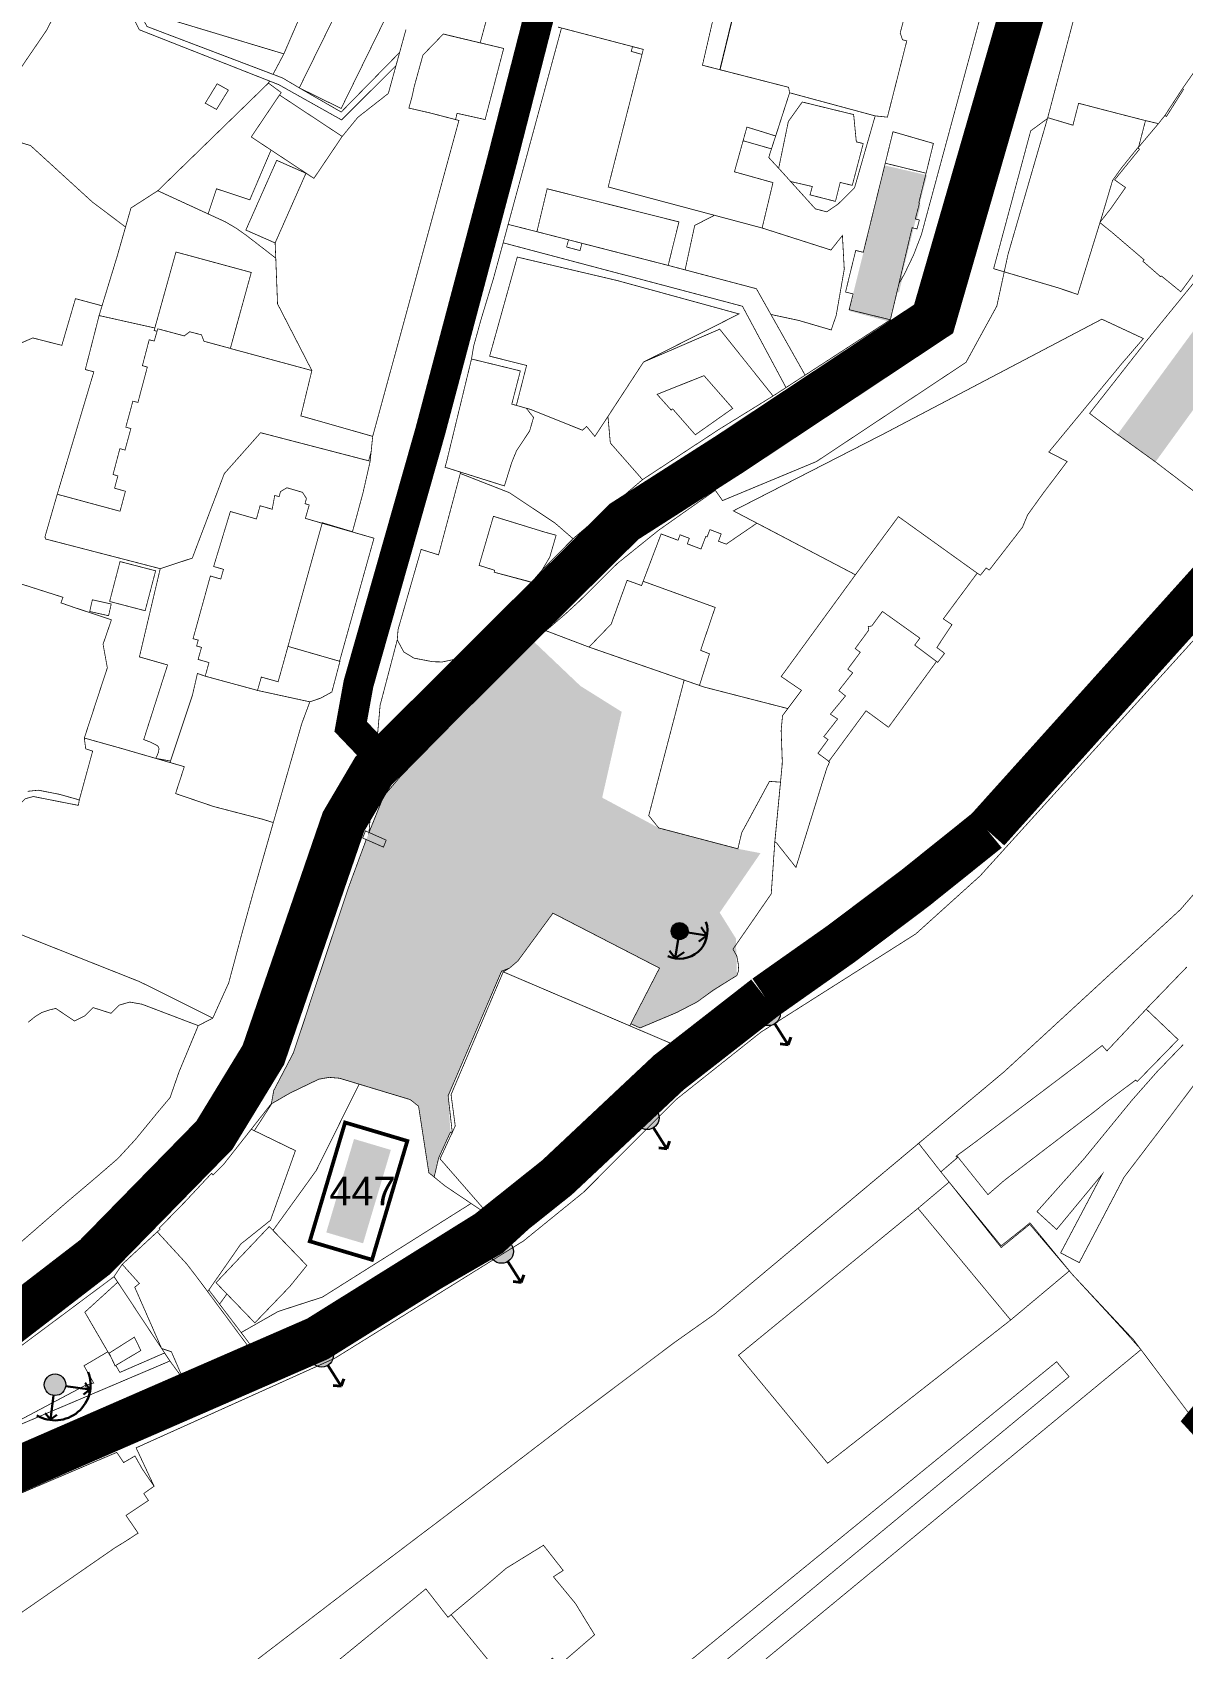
# Model space of a CAD drawing. Header units: millimetres. Extents: x 21689 to 31331, y 37531 to 43751.
# Drawn here: x 25485.7 to 25789.5, y 41206 to 41633 of the extents above; entities that cross this region are included whole.
import ezdxf

# ---------------------------------------------------------------- set-up
doc = ezdxf.new("R2010")
doc.units = ezdxf.units.MM
for name, pattern in [('DASHEDX2', [1.5, 1, -0.5]), ('g5_084', [0.4, 0.2, -0.2]), ('МЕЖА', [4, 1, -1, 1, -1])]:
    doc.linetypes.add(name, pattern=pattern)
for name, color, linetype, lineweight in [('0 . 11 - границы ДМ проект', 10, 'МЕЖА', 0), ('0.15 - Видовые раскрытия', 22, 'Continuous', 9), ('00 номер ОКН', 7, 'Continuous', 15), ('00 Разраб границы', 5, 'g5_084', 50), ('CONTUR', 150, 'Continuous', 9)]:
    doc.layers.add(name, color=color, linetype=linetype, lineweight=lineweight)
for name, color, linetype, lineweight, transparency in [('00 Дороги', 252, 'Continuous', 9, 0.2), ('00 ОКН', 1, 'Continuous', 9, 0.4), ('24. ценная дореволюц постройка', 192, 'Continuous', 13, 0.4)]:
    doc.layers.add(name, color=color, linetype=linetype, lineweight=lineweight, transparency=transparency)
doc.layers.add('00 Парки и скверы', color=114, linetype='Continuous', lineweight=9, true_color=0x00a945, transparency=0.5)
doc.layers.add('25. ценная историческая застройка сов пер', color=92, linetype='Continuous', lineweight=0, true_color=0x19df16)
doc.styles.get("Standard").update_dxf_attribs({"font": 'arial.ttf'})
doc.linetypes.add('474_2', pattern='A,1,-0.5,[222,geobl2.shx,S=0.1,R=0,X=0,Y=0],-0.5,3', length=5)

# ---------------------------------------------------------------- blocks, each defined once
blk = doc.blocks.new('участки все')
at = {"layer": 'CONTUR', "const_width": 0.2}
for points in [[(3059.67, 3950.91), (3051.05, 3936.2), (3047.07, 3929.97), (3037.13, 3915.24), (3025.2, 3900.74), (2902.15, 3758.94), (2855.61, 3716.1), (2779.1, 3652.05), (2768.58, 3644.61), (2742.17, 3624.77), (2717.66, 3606.01), (2689.61, 3584.77), (2639.5, 3546.39), (2599.61, 3519.29), (2552.91, 3487.62)], [(2506.1, 3354.67), (2616.82, 3445.72), (2631.89, 3458.28), (2642.1, 3465.99), (2650.05, 3471.24), (2673.38, 3481.1), (2689.99, 3488.29), (2716.26, 3506.04), (2758.61, 3549.06), (2869.44, 3639.48), (2872.74, 3635.54), (2766.18, 3547.44), (2745.22, 3523.98), (2730.64, 3510.08), (2702.12, 3486.9), (2698.76, 3485.26), (2656.39, 3467.75), (2636.49, 3454.67), (2631.23, 3450.29), (2634.54, 3446.17), (2629.3, 3441.83), (2515.25, 3347.29)], [(2592.61, 3570.84), (2613.26, 3585.14), (2620.68, 3590.28), (2623.9, 3592.27), (2626.88, 3594.22), (2626.73, 3594.42), (2623.68, 3598.89), (2629.6, 3602.82), (2628.37, 3604.68), (2631.1, 3606.6), (2626.35, 3616.74), (2678.9, 3640.44), (2728.66, 3671.39), (2744.61, 3684.34), (2768.9, 3708.69), (2791.35, 3726.54), (2832.25, 3752.49), (2849.26, 3767.84), (2954.15, 3883.64), (3012.15, 3948.49), (3014.76, 3950.74), (3024.25, 3974.5), (3028.05, 3980.34), (3048.25, 4078.64)], [(3025.2, 3900.74), (2902.15, 3758.94), (2855.61, 3716.1), (2853.26, 3714.12), (2833.01, 3697.17), (2838.88, 3689.64), (2843.2, 3693.37), (2842.89, 3693.75), (2848.2, 3697.67), (2863.26, 3709.06), (2875.53, 3718.32), (2881.47, 3723.01), (2882.73, 3721.58), (2893.06, 3732.57), (2893.09, 3732.63), (2903.82, 3743.74)], [(2738.69, 3991.78), (2720.77, 3925.79), (2717.46, 3914.84), (2715.49, 3907.76), (2714.92, 3904.35), (2708.42, 3877.52), (2707.94, 3875.76), (2712.06, 3874.45), (2711.96, 3874.11), (2706.22, 3852.61), (2701.62, 3854.05), (2695.52, 3832.86), (2695.32, 3830.16), (2690.79, 3812.9), (2687.84, 3779.28), (2686.9, 3779.7), (2686.19, 3777.82), (2687.12, 3777.41), (2682.33, 3764.44), (2672.34, 3734.51), (2670.81, 3729.81), (2667.88, 3721.05), (2662.7, 3711.14), (2662.08, 3707.68), (2649.33, 3691.45), (2646.66, 3688.83), (2646.27, 3689.23), (2639.42, 3681.89), (2632.43, 3674.74), (2632.7, 3674.49), (2631.93, 3673.79), (2622.68, 3665.21), (2620.52, 3661.96), (2585.13, 3635.57)], [(2595.16, 3670.41), (2607.98, 3681.57), (2615.98, 3688.35), (2621.55, 3693.17), (2626.19, 3698.21), (2632.21, 3705.56), (2635.32, 3709.26), (2637.67, 3716.02), (2642.76, 3728.26), (2646.59, 3730.24), (2650.8, 3739.55), (2654.35, 3752.8), (2657.05, 3762.57), (2662.58, 3781.9), (2670.12, 3808.12), (2672.23, 3813.79), (2675.08, 3814.76), (2678.05, 3816.39), (2680.18, 3824.48), (2680.08, 3824.51), (2689.17, 3857.01), (2683.47, 3858.66), (2683.48, 3858.71), (2686.23, 3868.83), (2688.16, 3877.35), (2688.83, 3883.91), (2711.6, 3967.36), (2710.72, 3967.59), (2710.72, 3967.59), (2711.1, 3969.24), (2718.51, 3967.59), (2723.42, 3986.38), (2717.22, 3987.86), (2718.9, 3994.08)], [(2886, 4039.78), (2867.09, 3968.08), (2856.61, 3931.99), (2853.65, 3918.32), (2845.51, 3903.46), (2806.01, 3877.26), (2781.22, 3866.95), (2779.3, 3869.67), (2764.32, 3859.1), (2753.43, 3850.33), (2743.3, 3840.28), (2739.75, 3837.02), (2731.28, 3829.78), (2696.22, 3794.14), (2691.73, 3788.88), (2687.84, 3779.28), (2690.79, 3812.9), (2695.32, 3830.16), (2697.02, 3826.99), (2699.7, 3825.34), (2704.69, 3824.38), (2707.22, 3824.33), (2710.72, 3825.07), (2730.76, 3845.36), (2733.55, 3848.59), (2741.74, 3856.87), (2760.09, 3872.48), (2780.21, 3885.71), (2794.56, 3894.58), (2825.54, 3914.71), (2827.81, 3924.31), (2829.13, 3926.55), (2831.65, 3931.78), (2833.73, 3937.19), (2842.62, 3970.03), (2862.74, 4044.36)], [(2602.75, 3991.25), (2594.79, 3979.59)], [(2737.74, 3992.03), (2746.44, 3989.75), (2756.4, 3987.15), (2760.29, 3986.13), (2751.02, 3949.79), (2791.67, 3938.95), (2794.54, 3950.94), (2784.36, 3953.79), (2787.65, 3965.6), (2789.09, 3965.17), (2793.42, 3963.83), (2795.25, 3963.24), (2798.93, 3974.67), (2798.67, 3976.11), (2775.91, 3981.94), (2782.27, 4009.52)], [(2909.12, 3717.13), (2899.77, 3704.68), (2887.26, 3688.24), (2875.42, 3665.66), (2873.66, 3666.58), (2872.29, 3667.3), (2870.51, 3668.24), (2881.48, 3689), (2869.44, 3674.43), (2864.26, 3679.14), (2876.6, 3692.99), (2889.35, 3708.57), (2895.99, 3716.1), (2902.88, 3723.26)], [(2903.82, 3743.74), (2893.09, 3732.63), (2901.53, 3724.59), (2890.71, 3713.48), (2890.31, 3713.87), (2882.58, 3708.09), (2879.85, 3705.88), (2855.61, 3687.37), (2851.31, 3683.63), (2843.4, 3693.52), (2838.88, 3689.64), (2839.37, 3689.02), (2854.79, 3670.09), (2860.51, 3674.62), (2862.4, 3676.17), (2873.53, 3662.61), (2889.68, 3645.38), (2903.92, 3626.46)], [(2718.9, 3994.08), (2717.22, 3987.86), (2707.48, 3990.19), (2702.09, 3984.62), (2699.82, 3976.41), (2699.19, 3973.52), (2698.38, 3970.63), (2703.86, 3969.37), (2710.72, 3967.59), (2711.6, 3967.36), (2688.83, 3883.91), (2669.86, 3889.32), (2672.76, 3901.3), (2663.7, 3918.91), (2663.23, 3930.99), (2663.06, 3935), (2663.06, 3935), (2671.2, 3953.41), (2673.3, 3952.06), (2680.77, 3963.13), (2684.9, 3968.18), (2692.96, 3974.49), (2697.61, 3991.37)], [(2903.03, 3975.67), (2898.45, 3968.4), (2898.06, 3968.68), (2896.33, 3966.52), (2890.93, 3960.1), (2891.33, 3959.76), (2884.77, 3951.67), (2887.64, 3949.64), (2883.76, 3944.09), (2880.85, 3940.39), (2883.97, 3937.88), (2892.56, 3930.53), (2892.22, 3930.17), (2896.92, 3926.08), (2897.1, 3926.29), (2902.24, 3922.1), (2905.86, 3927.05)], [(2909.12, 3717.13), (2899.77, 3704.68), (2887.26, 3688.24), (2875.42, 3665.66), (2873.66, 3666.58), (2872.29, 3667.3), (2870.51, 3668.24), (2881.48, 3689), (2869.44, 3674.43), (2864.26, 3679.14), (2876.6, 3692.99), (2889.35, 3708.57), (2895.99, 3716.1), (2902.88, 3723.26)], [(2597.7, 3790.15), (2600.54, 3790.45), (2606.09, 3789.36), (2611.35, 3787.88), (2611.35, 3787.88), (2614.87, 3800.78), (2613.04, 3801.38), (2612.67, 3804.23), (2618.75, 3822.78), (2617.62, 3829.01), (2619.83, 3835.46), (2609.77, 3838.79), (2606.49, 3839.94), (2607.03, 3841.4), (2586.36, 3848)], [(2597.84, 3729.15), (2599.73, 3730.68), (2601.41, 3731.71), (2603.52, 3732.43), (2605.14, 3732.8), (2610.09, 3729.47), (2612.85, 3730.87), (2614.98, 3733.03), (2619.69, 3731.52), (2621.9, 3733.68), (2624.68, 3734.49), (2627.89, 3733.92), (2642.76, 3728.26), (2637.67, 3716.02), (2635.32, 3709.26), (2632.21, 3705.56), (2626.19, 3698.21), (2621.55, 3693.17), (2615.98, 3688.35), (2607.98, 3681.57), (2595.16, 3670.41)], [(2639.5, 3546.39), (2689.61, 3584.77), (2717.66, 3606.01), (2742.17, 3624.77), (2768.58, 3644.61), (2779.1, 3652.05), (2833.01, 3697.16), (2838.88, 3689.64), (2839.37, 3689.02), (2841.05, 3686.93), (2832.83, 3680), (2785.43, 3641.19), (2808.98, 3612.66), (2822.92, 3623.57), (2857.31, 3650.5), (2872.8, 3663.47), (2873.53, 3662.61), (2887.66, 3647.26), (2891.72, 3642.67), (2772.41, 3544.25)], [(2766.18, 3547.44), (2872.74, 3635.54), (2869.44, 3639.48), (2758.61, 3549.06)], [(2592.61, 3570.84), (2613.26, 3585.14), (2620.68, 3590.28), (2623.9, 3592.27), (2626.88, 3594.22), (2626.73, 3594.42), (2623.68, 3598.89), (2629.6, 3602.82), (2628.37, 3604.68), (2630.9, 3606.46), (2631.1, 3606.6), (2628.05, 3611.03), (2626.04, 3614.59), (2623.06, 3612.85), (2621.51, 3615.14), (2621.23, 3615.53), (2587.69, 3601.23)]]:
    blk.add_lwpolyline(points, dxfattribs=at)
for points in [[(2651.77, 4089.62), (2652.77, 4089.33), (2665.09, 4086.11), (2684.67, 4074.36), (2694.08, 4072.27), (2684.95, 4037.81), (2688.82, 4036.62), (2683.76, 4024.66), (2677.43, 4011.66), (2673.38, 4003.51), (2665.37, 3984.94), (2628.52, 3996.04), (2607.89, 4009.07), (2651.77, 4089.62)], [(2886, 4039.78), (2910.31, 4032.83), (2912.52, 4032.21), (2914.87, 4016.84), (2913.17, 4011.42), (2911.53, 4005.87), (2906.71, 3989.72), (2905.91, 3980.39), (2902.76, 3975.89), (2898.03, 3968.65), (2896.33, 3966.52), (2892.91, 3967.32), (2886.8, 3968.89), (2880.38, 3970.55), (2877.92, 3971.2), (2875.25, 3971.89), (2873.75, 3966.1), (2867.27, 3968.04), (2867.09, 3968.08), (2886, 4039.78)], [(2602.75, 3991.25), (2604.17, 3994.02), (2608.52, 4002.56), (2608.88, 4003.26), (2610.88, 4007.17), (2623.18, 3999.41), (2627.2, 3991.31), (2661.58, 3977.77), (2661.29, 3977.22), (2632.07, 3948.79), (2624.99, 3944.23), (2623.55, 3939.21), (2614.83, 3945.78), (2598.48, 3960.71), (2584.8, 3964.95), (2594.79, 3979.59), (2602.75, 3991.25)], [(2787.13, 4007.65), (2799.47, 4004.62), (2801.29, 4005.52), (2802.65, 4006.81), (2803.48, 4008.72), (2824.92, 4003.94), (2830.86, 4000.76), (2828.13, 3990.45), (2828.73, 3988.68), (2829.87, 3988.36), (2824.76, 3968.23), (2821.53, 3968.56), (2805.39, 3972.92), (2798.93, 3974.67), (2798.67, 3976.11), (2780.58, 3980.75), (2785.94, 4002.81), (2787.13, 4007.65)], [(2781.01, 4004.05), (2785.82, 4002.75), (2780.49, 3980.77), (2775.91, 3981.94), (2779.89, 3999.18), (2781.01, 4004.05)], [(2623.18, 3999.42), (2626.44, 3997.37), (2629.23, 3992.17), (2665.01, 3978.59), (2669.44, 3975.96), (2680.51, 3969.58), (2695.94, 3985.33), (2694.97, 3981.84), (2680.61, 3967.5), (2664.02, 3976.81), (2627.2, 3991.31), (2623.18, 3999.42)], [(2626.46, 3997.34), (2628.52, 3996.04), (2665.37, 3984.94), (2662.51, 3979.53), (2629.23, 3992.17), (2626.46, 3997.34)], [(2681.18, 3999.8), (2681.59, 3999.53), (2687.09, 3996.68), (2686.97, 3996.46), (2691.94, 3993.84), (2680.5, 3970.52), (2669.44, 3975.96), (2681.18, 3999.8)], [(2718.51, 3967.59), (2711.1, 3969.24), (2710.72, 3967.59), (2703.86, 3969.37), (2698.38, 3970.63), (2699.19, 3973.52), (2699.82, 3976.41), (2702.09, 3984.62), (2707.48, 3990.19), (2708.96, 3989.81), (2723.42, 3986.38), (2718.51, 3967.59)], [(2757.45, 3986.86), (2760.29, 3986.13), (2759.95, 3984.8), (2757.1, 3985.6), (2757.45, 3986.86)], [(2656.75, 3963), (2664.22, 3974.08), (2664.67, 3974.73), (2661.29, 3977.22), (2632.07, 3948.79), (2645.38, 3942.67), (2646.47, 3945.96), (2647.58, 3949.31), (2653, 3947.51), (2656.38, 3946.4), (2661.98, 3959.54), (2656.75, 3963)], [(2647.75, 3977.04), (2650.72, 3975.38), (2647.58, 3970.27), (2644.61, 3971.92), (2647.75, 3977.04)], [(2673.3, 3952.06), (2656.75, 3963), (2664.22, 3974.08), (2680.77, 3963.13), (2673.3, 3952.06)], [(2799.21, 3951.22), (2804.92, 3949.91), (2804.32, 3947.7), (2811.03, 3945.98), (2812.29, 3950.98), (2815.48, 3950.21), (2818.37, 3961.25), (2816.55, 3961.71), (2815.84, 3968.91), (2802.27, 3972.23), (2798.6, 3967.09), (2796.04, 3954.72), (2793.41, 3957.58), (2798.93, 3974.67), (2805.39, 3972.92), (2821.53, 3968.56), (2816.08, 3949.58), (2811.75, 3945.28), (2808.75, 3943.22), (2805.73, 3944), (2799.21, 3951.22)], [(2802.27, 3972.23), (2815.84, 3968.91), (2816.55, 3961.71), (2818.37, 3961.25), (2815.48, 3950.21), (2812.29, 3950.98), (2811.03, 3945.98), (2804.32, 3947.7), (2804.92, 3949.91), (2799.21, 3951.22), (2797.85, 3952.74), (2796.04, 3954.72), (2798.6, 3967.09), (2802.27, 3972.23)], [(2875.02, 3921.4), (2869.78, 3923.16), (2852.81, 3928.2), (2862.6, 3964.62), (2867.27, 3968.04), (2873.75, 3966.1), (2875.25, 3971.89), (2877.92, 3971.2), (2880.38, 3970.55), (2886.8, 3968.89), (2892.91, 3967.32), (2891.13, 3960.45), (2888.68, 3957.44), (2886.49, 3954.7), (2884.23, 3951.54), (2881.26, 3941.56), (2875.02, 3921.4)], [(2570.43, 3933.17), (2581.43, 3959.03), (2582.26, 3961.97), (2582.71, 3961.89), (2584.8, 3964.95), (2598.48, 3960.71), (2614.83, 3945.78), (2623.55, 3939.21), (2621.37, 3931.55), (2617.35, 3918.4), (2610.33, 3920.29), (2606.73, 3907.95), (2599.07, 3909.91), (2596.03, 3908.6), (2594.25, 3906.93), (2582.99, 3869.02), (2579.04, 3862.33), (2564.8, 3862.02), (2542.82, 3875.84), (2542.46, 3878.97), (2551.19, 3891.01), (2559.97, 3914.15), (2570.43, 3933.17)], [(2787.65, 3965.6), (2789.09, 3965.17), (2793.42, 3963.83), (2795.24, 3963.25), (2794.14, 3959.85), (2786.65, 3962), (2787.65, 3965.6)], [(2824.19, 3956.07), (2834.97, 3953.42), (2836.9, 3961.29), (2826.23, 3964.38), (2824.19, 3956.07)], [(2663.48, 3956.82), (2671.2, 3953.41), (2663.06, 3935), (2655.33, 3938.41), (2663.48, 3956.82)], [(2814.66, 3917.37), (2815.69, 3921.55), (2813.7, 3922.04), (2816.39, 3933.02), (2818.39, 3932.53), (2824.19, 3956.07), (2834.97, 3953.42), (2833.04, 3945.55), (2833.22, 3945.5), (2832.13, 3941.35), (2833.2, 3941.06), (2832.56, 3938.69), (2831.28, 3939.03), (2825.54, 3914.71), (2814.66, 3917.37)], [(2769.7, 3940.56), (2766.86, 3929.07), (2732.2, 3937.97), (2734.9, 3949.31), (2769.7, 3940.56)], [(2672.76, 3901.3), (2663.7, 3918.91), (2663.23, 3930.99), (2655.49, 3936.98), (2652.84, 3938.85), (2649.93, 3940.57), (2632.07, 3948.79), (2624.99, 3944.23), (2621.37, 3931.55), (2616.63, 3916.03), (2616.58, 3915.83), (2616.84, 3915.76), (2631.29, 3912.54), (2636.87, 3932.61), (2650.02, 3929.04), (2656.76, 3927.21), (2654.69, 3919.69), (2653.1, 3913.96), (2651.24, 3907.15), (2651.62, 3907.02), (2672.76, 3901.3)], [(2779.07, 3942.31), (2791.67, 3938.95), (2809.85, 3933.13), (2812.88, 3936.98), (2813.36, 3928.06), (2811.24, 3915.88), (2809.91, 3912.02), (2801.4, 3914.52), (2793.99, 3916.11), (2790.16, 3922.91), (2771.33, 3927.89), (2773.87, 3939.63), (2779.07, 3942.31)], [(2724.61, 3939.9), (2732.2, 3937.97), (2740.54, 3935.83), (2740.04, 3933.92), (2743.58, 3932.99), (2744.08, 3934.91), (2766.86, 3929.07), (2790.16, 3922.91), (2803.03, 3900.08), (2797.98, 3896.8), (2786.48, 3918.28), (2723.28, 3935.04), (2724.61, 3939.9)], [(2656.76, 3927.21), (2651.24, 3907.15), (2644.27, 3909.03), (2643.61, 3910.73), (2640.51, 3911.54), (2639.06, 3910.45), (2632.09, 3912.32), (2631.88, 3911.68), (2631.11, 3911.86), (2636.87, 3932.61), (2648.28, 3929.51), (2656.76, 3927.21)], [(2729.47, 3902.64), (2719.71, 3905.1), (2727.01, 3931.27), (2753.41, 3925.07), (2785.57, 3916.25), (2760.34, 3903.54), (2747.5, 3883.89), (2745.32, 3886.53), (2744.23, 3885.53), (2730.58, 3891.01), (2726.77, 3892.09), (2729.47, 3902.64)], [(2934.07, 3895.61), (2914.18, 3873.64), (2907.23, 3868.25), (2895.6, 3877.13), (2885.48, 3884.44), (2878.15, 3889.99), (2892.75, 3908.6), (2906.19, 3925.1), (2907.11, 3926.18), (2911.12, 3925.29), (2913.6, 3924.23), (2916.77, 3922.64), (2919.74, 3926.41), (2924.73, 3922.74), (2923.85, 3915.23), (2932.74, 3901.6), (2933.28, 3900.75), (2934.03, 3898.66), (2934.27, 3896.42), (2934.07, 3895.61)], [(2631.88, 3911.68), (2631.11, 3911.86), (2631.29, 3912.54), (2616.84, 3915.76), (2616.58, 3915.83), (2612.93, 3901.56), (2615.19, 3900.96), (2605.52, 3868.62), (2622.11, 3864.13), (2623.53, 3869.41), (2620.66, 3870.22), (2621.53, 3873.45), (2620.26, 3873.85), (2622.06, 3880.67), (2623.41, 3880.29), (2624.96, 3885.97), (2623.63, 3886.35), (2625.49, 3893.21), (2626.83, 3892.87), (2629.31, 3902.21), (2628.01, 3902.59), (2629.8, 3909.42), (2631.14, 3909.09), (2631.88, 3911.68)], [(2628.01, 3902.59), (2629.8, 3909.42), (2631.14, 3909.09), (2631.88, 3911.68), (2632.09, 3912.32), (2639.06, 3910.45), (2640.51, 3911.54), (2643.61, 3910.73), (2644.27, 3909.03), (2651.24, 3907.15), (2651.62, 3907.02), (2672.76, 3901.3), (2669.86, 3889.32), (2688.83, 3883.91), (2688.41, 3879.81), (2687.77, 3877.46), (2659.22, 3884.88), (2649.64, 3874.07), (2641.19, 3851.76), (2632.72, 3848.96), (2602.38, 3856.82), (2602.3, 3857.45), (2605.52, 3868.62), (2622.11, 3864.13), (2623.53, 3869.41), (2620.66, 3870.22), (2621.53, 3873.45), (2620.26, 3873.85), (2622.06, 3880.67), (2623.41, 3880.29), (2624.96, 3885.97), (2623.63, 3886.35), (2625.49, 3893.21), (2626.83, 3892.87), (2629.31, 3902.21), (2628.01, 3902.59)], [(2760.34, 3903.54), (2780.47, 3912.23), (2794.56, 3894.58), (2780.21, 3885.71), (2760.09, 3872.48), (2751.58, 3882.17), (2750.96, 3889.17), (2760.34, 3903.54)], [(2881.39, 3914.87), (2892.35, 3909.75), (2886.52, 3902.97), (2867.38, 3879.77), (2872.23, 3877.26), (2866.04, 3869.09), (2861.79, 3863.18), (2860.42, 3859.89), (2851.66, 3848.59), (2850.84, 3849.15), (2849.34, 3847.26), (2848.66, 3847.64), (2848.47, 3847.78), (2827.66, 3862.72), (2816.31, 3847.35), (2784.08, 3864.24), (2823.86, 3884.62), (2881.39, 3914.87)], [(2707.94, 3875.76), (2708.42, 3877.52), (2714.92, 3904.35), (2727.82, 3901.2), (2725.56, 3892.43), (2726.77, 3892.09), (2729.38, 3891.35), (2731.31, 3888.9), (2730.26, 3885.32), (2726.82, 3880.14), (2725.53, 3876.98), (2723.61, 3870.82), (2707.94, 3875.76)], [(2783.9, 3891.3), (2774.03, 3884.33), (2768.04, 3891.17), (2767.65, 3890.86), (2763.94, 3895.01), (2776.33, 3899.95), (2783.9, 3891.3)], [(2783.9, 3891.3), (2774.03, 3884.33), (2768.04, 3891.17), (2767.65, 3890.86), (2763.94, 3895.01), (2776.33, 3899.95), (2783.9, 3891.3)], [(2659.22, 3884.88), (2688.16, 3877.35), (2686.23, 3868.83), (2683.48, 3858.71), (2675.43, 3861.13), (2675.34, 3861.01), (2671.05, 3862.25), (2672.07, 3865.8), (2670.95, 3866.13), (2671.33, 3867.52), (2670.26, 3869.14), (2666.16, 3870.34), (2664.5, 3869.34), (2664.11, 3868.02), (2662.95, 3868.29), (2662.29, 3864.66), (2659.09, 3865.59), (2658.78, 3864.47), (2658.13, 3862.09), (2653.51, 3863.41), (2653.25, 3863.48), (2651.24, 3864.07), (2646.82, 3849.54), (2648.14, 3849.16), (2649.43, 3848.79), (2648.7, 3846.23), (2647.95, 3846.45), (2645.96, 3847.03), (2641.39, 3830.47), (2642.76, 3830.09), (2642.32, 3828.55), (2643.62, 3828.18), (2642.72, 3824.99), (2645.59, 3824.16), (2644.6, 3820.57), (2642.54, 3821.28), (2641.24, 3815.6), (2641.12, 3815.23), (2640.73, 3814.06), (2639.68, 3810.91), (2635.43, 3798.16), (2631.53, 3798.86), (2631.98, 3799.79), (2632.26, 3800.52), (2632.39, 3801.42), (2632.12, 3802.08), (2631.64, 3802.41), (2630.11, 3803.16), (2628.36, 3803.82), (2634.66, 3823.53), (2627.22, 3825.66), (2632.72, 3848.96), (2641.19, 3851.76), (2649.64, 3874.07), (2659.22, 3884.88)], [(2733.55, 3848.59), (2735.59, 3852.02), (2737.27, 3857.8), (2734.38, 3858.58), (2720.71, 3862.79), (2716.92, 3849.81), (2717.77, 3849.58), (2721.05, 3848.52), (2720.92, 3848.02), (2730.76, 3845.36), (2710.72, 3825.07), (2707.22, 3824.33), (2704.69, 3824.38), (2699.7, 3825.34), (2697.02, 3826.99), (2695.32, 3830.16), (2695.52, 3832.86), (2701.62, 3854.05), (2706.22, 3852.61), (2711.96, 3874.11), (2724.92, 3869.04), (2736.98, 3861.01), (2741.74, 3856.87), (2733.55, 3848.59)], [(2675.48, 3860.96), (2668.32, 3835.19), (2667.5, 3832.25), (2666.53, 3828.7), (2664.76, 3822.32), (2663.85, 3819.09), (2659.42, 3820.33), (2658.4, 3816.8), (2657.71, 3817), (2644.6, 3820.57), (2645.59, 3824.16), (2642.72, 3824.99), (2643.62, 3828.18), (2642.32, 3828.55), (2642.76, 3830.09), (2641.39, 3830.47), (2645.96, 3847.03), (2647.95, 3846.45), (2648.7, 3846.23), (2649.43, 3848.79), (2648.14, 3849.16), (2646.82, 3849.54), (2651.24, 3864.07), (2653.25, 3863.48), (2653.51, 3863.41), (2658.13, 3862.09), (2658.78, 3864.47), (2659.09, 3865.59), (2662.29, 3864.66), (2662.95, 3868.29), (2664.11, 3868.02), (2664.5, 3869.34), (2666.16, 3870.34), (2670.26, 3869.14), (2671.33, 3867.52), (2670.95, 3866.13), (2672.07, 3865.8), (2671.05, 3862.25), (2675.48, 3860.96)], [(2675.48, 3860.96), (2689.17, 3857.01), (2680.08, 3824.51), (2666.45, 3828.44), (2666.53, 3828.7), (2667.5, 3832.25), (2675.48, 3860.96)], [(2733.55, 3848.59), (2735.59, 3852.02), (2737.27, 3857.8), (2734.38, 3858.58), (2720.71, 3862.79), (2716.92, 3849.81), (2717.77, 3849.58), (2721.05, 3848.52), (2720.92, 3848.02), (2730.12, 3845.59), (2730.76, 3845.36), (2733.55, 3848.59)], [(2765, 3858.14), (2760.26, 3845.63), (2779.27, 3838.73), (2775.43, 3827.39), (2777.76, 3826.46), (2775.13, 3818.12), (2776.47, 3817.66), (2798.46, 3812.01), (2802.06, 3816.82), (2796.71, 3820.47), (2816.31, 3847.35), (2790.3, 3860.99), (2782.19, 3855.44), (2780.14, 3856.21), (2780.87, 3858.14), (2777.87, 3859.28), (2777.14, 3857.34), (2776.79, 3857.48), (2775.54, 3854.16), (2771.91, 3855.53), (2772.45, 3856.98), (2770.01, 3857.91), (2769.46, 3856.47), (2765, 3858.14)], [(2848.47, 3847.78), (2827.66, 3862.72), (2816.31, 3847.35), (2796.71, 3820.47), (2802.06, 3816.82), (2797.06, 3810.14), (2796.7, 3806.18), (2796.99, 3798.19), (2796.96, 3797.13), (2795, 3776.62), (2795.43, 3776.59), (2800.6, 3770.06), (2807.07, 3790.9), (2807.23, 3791.43), (2808.77, 3796.32), (2809.48, 3797.91), (2809.24, 3798.02), (2809.3, 3798.08), (2806.41, 3800.19), (2806.76, 3800.65), (2809.08, 3803.81), (2807.97, 3804.6), (2811.61, 3809.25), (2809.7, 3810.53), (2813.69, 3815.35), (2811.91, 3816.77), (2815.59, 3821.46), (2814.28, 3822.42), (2817.6, 3826.87), (2816.26, 3827.86), (2819.83, 3832.74), (2819.69, 3833.67), (2820.62, 3833.83), (2823.32, 3837.51), (2823.45, 3837.66), (2833.33, 3830.61), (2831.97, 3828.77), (2837.73, 3824.45), (2838.06, 3824.22), (2839.83, 3826.56), (2839.52, 3826.8), (2839.55, 3826.85), (2837.81, 3828.13), (2840.72, 3832.54), (2841.8, 3834.17), (2839.52, 3835.7), (2848.47, 3847.78)], [(2622.1, 3850.84), (2631.5, 3848.4), (2628.74, 3837.85), (2619.35, 3840.3), (2622.1, 3850.84)], [(2756.02, 3845.89), (2751.81, 3834.32), (2745.95, 3828.26), (2775.13, 3818.12), (2777.76, 3826.46), (2775.43, 3827.39), (2779.27, 3838.73), (2760.26, 3845.63), (2759.84, 3844.51), (2756.02, 3845.89)], [(2614.1, 3837.65), (2614.79, 3840.74), (2619.77, 3839.63), (2619.08, 3836.54), (2614.1, 3837.65)], [(2837.73, 3824.45), (2831.97, 3828.77), (2833.33, 3830.61), (2823.45, 3837.66), (2820.62, 3833.83), (2819.69, 3833.67), (2819.83, 3832.74), (2816.26, 3827.86), (2817.6, 3826.87), (2814.28, 3822.42), (2815.59, 3821.46), (2811.91, 3816.77), (2813.69, 3815.35), (2809.7, 3810.53), (2811.61, 3809.25), (2807.97, 3804.6), (2809.08, 3803.81), (2806.41, 3800.19), (2809.3, 3798.08), (2819.12, 3811.43), (2825.05, 3807.07), (2837.73, 3824.45)], [(2662.08, 3707.68), (2662.7, 3711.14), (2667.88, 3721.05), (2670.81, 3729.81), (2672.34, 3734.51), (2682.33, 3764.44), (2687.12, 3777.41), (2691.67, 3775.41), (2692.4, 3777.26), (2687.85, 3779.28), (2691.73, 3788.88), (2696.22, 3794.14), (2731.28, 3829.78), (2734.56, 3832.58), (2745.96, 3828.25), (2771.04, 3819.54), (2770.99, 3819.18), (2761.73, 3783.74), (2764.36, 3780.48), (2785.27, 3774.97), (2786.28, 3779.23), (2793.61, 3792.78), (2796.53, 3792.57), (2795.01, 3776.62), (2794.08, 3763.07), (2783.97, 3748.45), (2784.96, 3746.73), (2785.35, 3744.68), (2785.48, 3742.89), (2785.02, 3741.51), (2778.8, 3737.66), (2774.57, 3734.56), (2769.08, 3731.71), (2759.43, 3727.65), (2757, 3728.77), (2764.57, 3743.46), (2736.43, 3757.97), (2727.19, 3745.37), (2724.95, 3743.45), (2722.86, 3742.64), (2708.75, 3709.74), (2709.85, 3699.95), (2709.36, 3700.14), (2706.25, 3693.34), (2705.06, 3688.26), (2703.65, 3689.41), (2700.94, 3706.97), (2698.75, 3708.72), (2685.24, 3712.8), (2680.07, 3714.36), (2677.37, 3714.59), (2674.59, 3714.11), (2667.02, 3710.46), (2662.19, 3707.67), (2662.08, 3707.68)], [(2664.76, 3822.32), (2663.85, 3819.09), (2659.42, 3820.33), (2658.4, 3816.8), (2672.23, 3813.79), (2675.08, 3814.76), (2678.05, 3816.39), (2680.18, 3824.48), (2666.45, 3828.44), (2664.76, 3822.32)], [(2641.24, 3815.6), (2642.54, 3821.28), (2644.6, 3820.57), (2657.71, 3817), (2658.4, 3816.8), (2672.23, 3813.79), (2670.12, 3808.12), (2662.58, 3781.9), (2659.85, 3782.75), (2646.84, 3786.13), (2636.77, 3789.56), (2639.08, 3796.66), (2635.3, 3797.76), (2635.43, 3798.16), (2639.68, 3810.91), (2640.73, 3814.06), (2641.12, 3815.23), (2641.24, 3815.6)], [(2662.58, 3781.9), (2657.05, 3762.57), (2654.35, 3752.8), (2650.8, 3739.55), (2646.59, 3730.24), (2630.3, 3738.39), (2627.14, 3739.93), (2595.07, 3752.65), (2587.78, 3763.41), (2593.8, 3782.98), (2595.31, 3786.47), (2597.1, 3788.2), (2599.22, 3788.78), (2611.1, 3786.44), (2611.35, 3787.88), (2614.87, 3800.78), (2613.04, 3801.38), (2612.67, 3804.23), (2622.44, 3801.49), (2639.08, 3796.66), (2636.77, 3789.56), (2646.84, 3786.13), (2659.85, 3782.75), (2662.58, 3781.9)], [(2686.9, 3779.7), (2692.39, 3777.26), (2691.67, 3775.41), (2686.19, 3777.82), (2686.9, 3779.7)], [(2723.3, 3742.47), (2756.72, 3728.22), (2757, 3728.77), (2764.57, 3743.46), (2736.43, 3757.97), (2727.19, 3745.37), (2724.95, 3743.45), (2723.3, 3742.47)], [(2723.3, 3742.47), (2768.94, 3723), (2719.53, 3678.26), (2706.61, 3693.09), (2710.63, 3701.76), (2709.52, 3710.03), (2723.3, 3742.47)], [(2843.4, 3693.52), (2851.31, 3683.63), (2855.61, 3687.37), (2879.85, 3705.88), (2882.58, 3708.09), (2890.31, 3713.87), (2890.71, 3713.48), (2901.53, 3724.59), (2893.09, 3732.63), (2893.06, 3732.57), (2882.73, 3721.58), (2881.47, 3723.01), (2875.53, 3718.32), (2863.26, 3709.06), (2848.2, 3697.67), (2843.1, 3693.92), (2843.4, 3693.52)], [(2661.52, 3675.2), (2647.45, 3660.36), (2650.33, 3657.38), (2648.39, 3654.7), (2645.55, 3658.44), (2648.16, 3662.18), (2651.87, 3667.51), (2653.97, 3670.55), (2661.84, 3676.84), (2666.54, 3689.97), (2668.42, 3695.24), (2657.56, 3700.51), (2659.43, 3703.38), (2662.19, 3707.67), (2667.02, 3710.46), (2674.59, 3714.11), (2677.36, 3714.59), (2680.07, 3714.36), (2685.24, 3712.8), (2673.95, 3690.05), (2671.03, 3685.98), (2665.76, 3678.68), (2662.49, 3674.17), (2661.52, 3675.2)], [(2714.8, 3681.29), (2712.45, 3682.88), (2707.89, 3685.95), (2703.65, 3689.41), (2700.94, 3706.97), (2698.74, 3708.72), (2685.24, 3712.8), (2673.95, 3690.05), (2671.03, 3685.98), (2665.76, 3678.68), (2662.49, 3674.17), (2671.43, 3664.9), (2666.96, 3659.38), (2657.7, 3649.75), (2650.33, 3657.38), (2648.39, 3654.7), (2654.09, 3647.19), (2663.88, 3652.77), (2675.52, 3656.54), (2714.8, 3681.29)], [(2646.27, 3689.23), (2646.66, 3688.83), (2649.33, 3691.45), (2656.76, 3700.89), (2657.56, 3700.51), (2668.42, 3695.24), (2666.54, 3689.97), (2661.84, 3676.84), (2653.97, 3670.55), (2651.87, 3667.51), (2648.16, 3662.18), (2645.55, 3658.44), (2645.23, 3658.03), (2643.19, 3660.77), (2639.77, 3665.25), (2631.93, 3673.79), (2632.7, 3674.49), (2632.43, 3674.74), (2639.42, 3681.89), (2646.27, 3689.23)], [(2841.05, 3686.93), (2854.81, 3669.65), (2862.35, 3675.77), (2872.8, 3663.47), (2857.31, 3650.5), (2832.83, 3680), (2841.05, 3686.93)], [(2714.8, 3681.29), (2675.52, 3656.54), (2663.88, 3652.77), (2654.09, 3647.19), (2657.05, 3643.28), (2666.2, 3647.13), (2678.46, 3652.17), (2700.39, 3665.26), (2712.4, 3673.54), (2718.82, 3678.6), (2714.8, 3681.29)], [(2785.43, 3641.19), (2832.83, 3680), (2857.31, 3650.5), (2822.92, 3623.57), (2808.98, 3612.66), (2785.43, 3641.19)], [(2631.93, 3673.79), (2639.77, 3665.25), (2643.19, 3660.77), (2656.39, 3642.95), (2638.18, 3636.31), (2635.67, 3642.12), (2633.09, 3642.98), (2625.99, 3659.16), (2627.21, 3660.15), (2622.68, 3665.21), (2631.93, 3673.79)], [(2661.52, 3675.2), (2671.43, 3664.9), (2666.96, 3659.38), (2657.7, 3649.75), (2647.45, 3660.36), (2661.52, 3675.2)], [(2618.88, 3642.12), (2612.59, 3638.42), (2615.13, 3633.87), (2612.9, 3633.22), (2594.85, 3623.64), (2590.84, 3629.88), (2589.15, 3628.8), (2588.55, 3629.78), (2585.67, 3628), (2586.2, 3627.17), (2580.74, 3623.83), (2577.02, 3630.79), (2585.13, 3635.57), (2620.52, 3661.96), (2621.5, 3660.49), (2612.81, 3652.57), (2618.88, 3642.12)], [(2620.98, 3638.51), (2627.6, 3642.45), (2625.89, 3645.98), (2619.23, 3641.75), (2619.78, 3640.59), (2612.81, 3652.57), (2621.5, 3660.49), (2633.09, 3642.98), (2633.87, 3641.8), (2622.05, 3636.66), (2620.98, 3638.51)], [(2619.23, 3641.75), (2625.89, 3645.98), (2627.6, 3642.45), (2620.79, 3638.39), (2619.23, 3641.75)], [(2612.9, 3633.22), (2614.08, 3630.67), (2635.28, 3639.68), (2633.87, 3641.8), (2622.05, 3636.66), (2620.98, 3638.51), (2620.79, 3638.39), (2619.78, 3640.58), (2618.88, 3642.12), (2612.59, 3638.42), (2615.13, 3633.87), (2612.9, 3633.22)], [(2835.99, 3467.17), (2772.41, 3544.25), (2891.72, 3642.67), (2903.92, 3626.46), (2930.56, 3595.88), (2950.73, 3572.42), (2951.87, 3570.58), (2952.47, 3568.69), (2952.52, 3566.62), (2952.08, 3564.59), (2951.23, 3562.74), (2949.95, 3561.1), (2835.99, 3467.17)], [(2576.82, 3628.98), (2582.94, 3617.44), (2635.28, 3639.68), (2639.05, 3634.54), (2613.25, 3622.54), (2572.96, 3603.79), (2552.26, 3595.69), (2531.39, 3594.22), (2527.5, 3602.34), (2576.82, 3628.98)], [(2577.02, 3630.79), (2576.14, 3630.27), (2576.82, 3628.98), (2582.94, 3617.44), (2614.08, 3630.67), (2612.9, 3633.22), (2594.85, 3623.64), (2590.84, 3629.88), (2589.15, 3628.8), (2588.55, 3629.78), (2585.67, 3628), (2586.2, 3627.17), (2580.74, 3623.83), (2577.02, 3630.79)], [(2702.87, 3579.49), (2708.71, 3571.98), (2709.55, 3572.68), (2718.2, 3579.88), (2724.11, 3584.94), (2733.93, 3591), (2739.13, 3584.36), (2736.56, 3582.67), (2742.39, 3575.6), (2747.42, 3567.36), (2738.1, 3559.35), (2736.26, 3561.19), (2726.06, 3552.44), (2724.77, 3551.34), (2726.13, 3549.58), (2679.04, 3511.07), (2671.98, 3519.71), (2670.29, 3518.34), (2661.22, 3529.54), (2662.85, 3530.87), (2655.06, 3540.4), (2702.87, 3579.49)], [(2655.06, 3540.4), (2702.87, 3579.49), (2708.71, 3571.98), (2709.55, 3572.68), (2726.06, 3552.44), (2724.77, 3551.34), (2726.13, 3549.58), (2679.04, 3511.07), (2671.98, 3519.71), (2670.29, 3518.34), (2661.22, 3529.54), (2662.85, 3530.87), (2655.06, 3540.4)]]:
    blk.add_lwpolyline(points, close=True, dxfattribs=at)
blk = doc.blocks.new('трасса вид раскр')
at = {"layer": '0.15 - Видовые раскрытия', "transparency": 33554687}
h = blk.add_hatch(color=256, dxfattribs=at)
h.dxf.hatch_style = 1
h.paths.add_polyline_path([(-2.77, -1.43, 1), (2.77, 1.43, 1)])
at = {"layer": '0.15 - Видовые раскрытия', "lineweight": 40}
for p, q in [((1.42, -2.78), (4.42, -8.62)), ((4.42, -8.62), (2.35, -8.22)), ((4.42, -8.62), (5.3, -6.7))]:
    blk.add_line(p, q, dxfattribs=at)
at = {"layer": '0.15 - Видовые раскрытия'}
blk.add_circle((0, 0), 3.12, dxfattribs=at)

msp = doc.modelspace()

# ---------------------------------------------------------------- hatches: boundary and pattern name
at = {"layer": '0.15 - Видовые раскрытия', "transparency": 33554687}
h = msp.add_hatch(color=256, dxfattribs=at)
h.dxf.hatch_style = 1
h.paths.add_polyline_path([(25656.28, 41393.4, 1), (25656.98, 41397.8, 1)])
h = msp.add_hatch(color=256, dxfattribs=at)
h.dxf.hatch_style = 1
h.paths.add_polyline_path([(25547.83, 41277.32), (25548.74, 41283.87), (25542.72, 41285.79)])
h.paths.add_polyline_path([(25539.52, 41278.32, 1), (25543.72, 41280.85, 1)])
h.paths.add_polyline_path([(25535.13, 41275.67, 1), (25538.02, 41277.41, 1)])
h.paths.add_polyline_path([(25532.07, 41273.83, 1), (25533.74, 41274.84, 1)])
h = msp.add_hatch(color=256, dxfattribs=at)
h.dxf.hatch_style = 1
h.paths.add_polyline_path([(25491.3, 41272.93, 1), (25492.06, 41278.58, 1)])
at = {"layer": '00 ОКН'}
h = msp.add_hatch(color=256, dxfattribs=at)
h.dxf.hatch_style = 1
h.paths.add_polyline_path([(25563.32, 41316.01), (25570.65, 41340.68), (25580.37, 41337.79), (25573.04, 41313.12)])
at = {"layer": '00 Парки и скверы'}
h = msp.add_hatch(color=256, dxfattribs=at)
h.dxf.hatch_style = 1
h.paths.add_polyline_path([(25641.34, 41453.51), (25636.18, 41430.84), (25651.1, 41422.84), (25672.02, 41417.33), (25677.99, 41416.17), (25667.22, 41400.47), (25671.48, 41393.67), (25671.77, 41383.86), (25661.32, 41376.91), (25655.83, 41374.07), (25646.17, 41370.01), (25643.74, 41371.12), (25651.32, 41385.82), (25623.18, 41400.33), (25613.94, 41387.73), (25611.7, 41385.8), (25609.6, 41385), (25595.5, 41352.1), (25596.1, 41342.5), (25593, 41335.7), (25591.8, 41330.62), (25590.4, 41331.77), (25587.69, 41349.33), (25585.49, 41351.08), (25566.82, 41356.72), (25564.11, 41356.95), (25561.34, 41356.47), (25553.76, 41352.82), (25548.83, 41350.04), (25549.44, 41353.5), (25554.62, 41363.41), (25559.09, 41376.87), (25569.08, 41406.8), (25574.59, 41421.64), (25578.47, 41431.24), (25582.96, 41436.49), (25618.03, 41472.14), (25630.44, 41460.34)])
at = {"layer": '25. ценная историческая застройка сов пер', "lineweight": 30, "true_color": 0x19df16, "transparency": 33554585}
h = msp.add_hatch(color=92, dxfattribs=at)
h.dxf.hatch_style = 1
h.paths.add_polyline_path([(25719.97, 41587.4), (25720.25, 41587.33), (25719.26, 41583.35), (25718.97, 41583.42), (25715.26, 41568.61), (25715.6, 41568.53), (25714.56, 41564.31), (25714.2, 41564.4), (25712.23, 41556.53), (25701.34, 41559.42), (25710.91, 41597.82), (25721.94, 41595.25)])
h = msp.add_hatch(color=92, dxfattribs=at)
h.dxf.hatch_style = 1
h.paths.add_polyline_path([(25797.68, 41561.43), (25807.54, 41554.39), (25807.34, 41554.1), (25782.32, 41519.55), (25772.24, 41526.74)])

# ---------------------------------------------------------------- linework, layer by layer
at = {"layer": '0 . 11 - границы ДМ проект', "color": 7, "linetype": 'DASHEDX2', "lineweight": 100, "ltscale": 9, "transparency": 33554687, "const_width": 6, "flags": 128}
msp.add_lwpolyline([(22946.73, 37638.63), (22902.58, 38352.1), (23040.31, 38403.75), (23117.29, 38401.21), (23331.14, 38342.16), (23767.92, 38429.68), (23839.74, 38479.18), (23935.86, 38610.42), (23988.4, 38646.95), (24015.49, 38690.25), (24098.85, 38777.82), (24145.03, 38828.88), (24135.93, 38857.75), (24309.79, 39159.02), (24384.58, 39142.81), (24479.69, 39275.04), (24546.54, 39209.37), (24750.01, 39350.13), (25003.88, 39639.8), (25413.16, 40107.12), (25363.28, 40286.2), (24989.23, 40491.14), (25395.28, 40838.84), (25660.56, 41058.12), (25845.24, 41208.92), (25792.92, 41266.23), (25888.27, 41383.12), (26058.63, 41521.65), (26092.2, 41658.69), (26130.83, 41752.53), (26159.07, 41742.27), (26300.9, 42104.41), (26325.34, 42112.11), (26524.48, 42049.12), (26659.52, 41994.11), (26661.3, 41997.38), (26646.24, 42050.67), (26706.46, 42026.98), (26859.65, 41970.83), (27006.59, 41919.76), (27172.98, 41911.41), (27384.06, 41951.12), (27369.53, 42033.59), (27673.24, 42086.3), (27976.36, 41979.69), (28033.35, 41963.23), (28102.86, 41962.56), (28159.54, 41928.27), (28328.6, 41835.14), (28499.53, 41807.33), (28720.17, 41761.45), (29052.46, 41622.84), (29045.52, 41606.09), (29058.02, 41600.92), (29065.19, 41619.05), (29089.18, 41611.33), (29476.61, 41567.37), (29694.11, 41552.14), (29707.83, 41609), (29818.28, 41584.5), (29941.9, 41545.71), (30079.67, 41531.57), (30099.06, 41598.9), (30133.54, 41631.15), (30187.93, 41657.25), (30321.66, 41749.67), (30401.38, 41749.67), (30509.19, 41676.74), (30617.63, 41749.67), (30608.36, 41787.7), (30599.77, 41907.5), (30613.25, 41930.65), (30611.36, 41954.39), (30596.2, 41953.51), (30593.67, 42010.25), (30597.05, 42063.37), (30605.38, 42235.81), (30665.45, 42236.17), (30657.33, 42284.13), (30610.32, 42363.4), (30625.51, 42373.52), (30633.15, 42373.02), (30649.52, 42377.68), (30654.81, 42423.45), (30716.03, 42430.23), (30760.54, 42567.65), (30765.8, 42586.36), (30791.95, 42710.49), (30846.37, 42699.4), (30866.74, 42759.78), (30939.13, 42753.23), (31030.96, 42735.49), (31057.16, 42750.28), (31131.35, 42919.39), (31178.71, 43049.99), (31223.9, 43155.77), (31261.16, 43239.22), (31200.23, 43266.25), (31159.04, 43264.62), (31092.9, 43324.59), (31030.84, 43397.77), (30974.06, 43434.01), (30837.68, 43448.49), (30812.71, 43443.57), (30797.57, 43373.26), (30670.04, 43084.43), (30627.79, 42979.09), (30572.79, 42815.93), (30581.39, 42739.2), (30580.07, 42670.05), (30572.53, 42633.02), (30553.34, 42565.66), (30547.4, 42556.65), (30525.72, 42505.25), (30514.51, 42510.11), (30479.51, 42425.86), (30461.95, 42345.38), (30464.75, 42236.14), (30403.52, 42231.72), (30362, 42222.3), (30262.37, 42221.19), (30097.98, 42200.41), (30088.95, 42269.89), (30058.49, 42273.9), (30000.91, 42267.83), (30008.93, 42181.88), (29926.02, 42170.86), (29838.04, 42159.36), (29837.12, 42151.42), (29801.62, 42150.52), (29804.08, 42118.48), (29746.29, 42112.77), (29727.01, 42117.61), (29726.77, 42121.26), (29669.99, 42116.48), (29667.12, 42186.75), (29663.62, 42276.82), (29664.83, 42334.2), (29729.67, 42336.19), (29743.29, 42425.8), (29681.45, 42426.64), (29599.85, 42422.04), (29585.29, 42460.05), (29593.55, 42547.9), (29586.23, 42640.93), (29612.42, 42670.26), (29566.57, 42703.24), (29536.55, 42712.38), (29485.13, 42721.11), (29445.22, 42718.94), (29271.87, 42704.28), (29252.91, 42692.41), (29197.95, 42673.04), (29178.85, 42668.77), (29146.59, 42665.68), (29091.04, 42663.1), (29090.12, 42694.39), (29093.43, 42735.41), (29109.46, 42731.74), (29114.94, 42754.25), (29105.61, 42762.57), (29115.3, 42813.46), (29163.59, 42900), (29195.32, 42957.41), (29200.53, 43020.6), (29169.03, 43102.91), (29094.39, 43130.16), (29034.07, 43130.54), (28931.05, 43118.37), (28819.4, 43060.11), (28798.63, 43021.64), (28799.74, 42985.88), (28707.96, 42909.03), (28686.59, 42891.68), (28665.24, 42871.73), (28655.12, 42859.97), (28647.85, 42848.5), (28636.35, 42823.08), (28630.36, 42817.18), (28632.11, 42786.97), (28651.56, 42783.79), (28691.78, 42770.28), (28688.63, 42759.99), (28685.9, 42758.4), (28674.4, 42734.05), (28670.96, 42721.95), (28465.92, 42806.49), (28422.23, 42822.02), (28375.9, 42835.07), (28353.71, 42839.03), (28334.9, 42842.59), (28324.45, 42844.67), (28310.37, 42860.64), (28285.15, 42868.53), (28273.81, 42871.97), (28249.69, 42869.4), (28186.52, 42849.62), (28159.73, 42849.83), (28118.75, 42863.99), (28094.8, 42888.25), (28084.71, 42900.92), (28068.74, 42924.62), (28025.62, 42901.74), (28004.08, 42892.7), (27951.92, 42913.21), (27851.65, 42849.79), (27793.9, 42819.52), (27766.59, 42881.7), (27711.88, 42969.56), (27682.2, 43019.56), (27636.09, 43064.5), (27679.04, 43117.9), (27700.16, 43145.1), (27730.28, 43232.44), (27705.35, 43256.96), (27691.79, 43306.56), (27688.55, 43316.07), (27675.1, 43337.74), (27671.02, 43346.91), (27667.81, 43356.54), (27665.87, 43367.34), (27665.76, 43376.05), (27664.78, 43381.05), (27419.59, 43272.56), (27422.82, 43266.23), (27362.67, 43207.3), (27358.27, 43197.8), (27315.11, 43177.13), (27276.85, 43176.61), (27257.44, 43175.75), (27253.84, 43180.5), (27248.88, 43187.03), (27238.09, 43198.06), (27218.29, 43206.98), (27213.36, 43207.6), (27202.43, 43208.96), (27239.74, 43225.54), (27236.35, 43231.88), (27229.04, 43245.51), (27224.79, 43253.43), (27207.06, 43286.52), (27191.9, 43314.8), (27189.96, 43318.43), (27109.82, 43276.33), (27075.56, 43340.35), (27088.29, 43348.01), (27054.82, 43405.39), (27040.02, 43396.59), (27025.14, 43422.1), (27004.05, 43461.84), (26932.79, 43645.55), (26914.14, 43691.8), (26899.52, 43700.46), (26872.13, 43716.99), (26742.39, 43504.78), (26736.34, 43496.67), (26723.68, 43483.84), (26681.05, 43469.92), (26667.11, 43474.54), (26618.22, 43488.58), (26621.71, 43502.66), (26587.49, 43510.32), (26573.52, 43508.91), (26527.9, 43493.77), (26492.74, 43503.26), (26478.24, 43499.38), (26452.07, 43505.41), (26442.19, 43502.58), (26426.7, 43506.38), (26416.4, 43498.79), (26374.87, 43508.45), (26369.59, 43485.73), (26357.38, 43433.16), (26343.06, 43372.1), (26343.68, 43335.85), (26278.09, 43335.37), (26275.1, 43319.34), (26179.58, 43336.15), (26136.07, 43350.43), (26129.55, 43332.91), (26114.21, 43338.65), (26048.36, 43335.77), (26042.27, 43335.96), (26041.86, 43305.06), (26039.99, 43285.4), (25993.77, 43297.06), (25935.55, 43314.57), (25864.49, 43314.71), (25836.1, 43306.44), (25791.06, 43309.44), (25778.1, 43340.97), (25720.4, 43383.9), (25692.71, 43506.7), (25567.19, 43536.12), (25552.49, 43470.45), (25520.72, 43350.23), (25464.42, 43088.88), (25450.38, 42940.35), (25403.2, 42900.12), (25517.17, 42564.61), (25324.39, 42333.51), (25231.57, 42248.42), (25084.91, 42241.32), (25004.68, 42115.84), (25034.08, 42028.82), (25232.98, 41677.08), (25331.24, 41588.66), (25222.08, 41431.42), (24497, 41147.16), (24469.6, 41188.24), (24382.78, 41181.73), (24281.81, 41064.62), (24269, 41033.06), (24267.52, 40970.79), (24345.86, 40986.54), (24396.82, 40849.9), (24260.73, 40587.7), (24122.54, 40455.83), (24175.55, 40365.15), (24087.33, 40202.95), (23882.35, 40127.13), (23799.32, 39897.89), (23757.23, 39543.04), (23644.49, 39442.48), (23258.99, 39279.22), (23188.93, 39177.24), (23155.23, 38943.77), (22794.42, 38626.82), (22640.55, 38070.59), (22681.18, 37890.91), (22868.64, 37599.25), (22946.73, 37638.63)], close=True, dxfattribs=at)
at = {"layer": '0.15 - Видовые раскрытия', "lineweight": 30}
for p, q in [((25663.78, 41394.46), (25662.32, 41396.64)), ((25655.5, 41388.45), (25656.28, 41393.4)), ((25663.78, 41394.46), (25658.83, 41395.25)), ((25663.78, 41394.46), (25661.68, 41392.81)), ((25655.5, 41388.45), (25653.97, 41390.4)), ((25655.5, 41388.45), (25657.83, 41390.01)), ((25490.45, 41266.58), (25491.3, 41272.93)), ((25500.85, 41274.52), (25494.5, 41275.38)), ((25500.85, 41274.52), (25499.2, 41273.16)), ((25500.85, 41274.52), (25499.62, 41276.27)), ((25490.45, 41266.58), (25489.09, 41268.23)), ((25490.45, 41266.58), (25492.19, 41267.82))]:
    msp.add_line(p, q, dxfattribs=at)
at = {"layer": '0.15 - Видовые раскрытия'}
for p, q in [((25547.83, 41277.32), (25542.72, 41285.79)), ((25548.74, 41283.87), (25542.72, 41285.79)), ((25548.74, 41283.87), (25547.83, 41277.32))]:
    msp.add_line(p, q, dxfattribs=at)
at = {"layer": '0.15 - Видовые раскрытия', "linetype": '474_2', "const_width": 1}
msp.add_lwpolyline([(25562.11, 41283.56), (25609.61, 41310.97), (25648.07, 41346.28), (25680.09, 41373.75)], dxfattribs=at)
msp.add_lwpolyline([(25562.11, 41283.56), (25609.61, 41310.97), (25648.07, 41346.28), (25680.09, 41373.75)], dxfattribs=at)
at = {"layer": '0.15 - Видовые раскрытия'}
for centre, radius in [((25656.63, 41395.6), 2.23), ((25541.62, 41279.58), 2.45), ((25491.68, 41275.76), 2.85), ((25536.57, 41276.54), 1.69), ((25532.91, 41274.33), 0.978)]:
    msp.add_circle(centre, radius, dxfattribs=at)
at = {"layer": '0.15 - Видовые раскрытия', "lineweight": 30}
for centre, radius, start, end in [((25656.64, 41395.62), 7.35, 244.5508, 19.2219), ((25491.68, 41275.76), 9.4, 239.5248, 20.7028)]:
    msp.add_arc(centre, radius, start, end, dxfattribs=at)
at = {"layer": '00 Дороги', "lineweight": 9, "const_width": 12}
msp.add_lwpolyline([(25969.95, 42487.33), (25937.55, 42334.63), (25922.64, 42272.83), (25893.01, 42161.66), (25843.02, 41994.31), (25799.58, 41827.73), (25778.18, 41750), (25753.8, 41661.38), (25723.71, 41557.3), (25669.89, 41521.61), (25641.95, 41503.75), (25614.69, 41476.73), (25575.76, 41437.9), (25567.88, 41424.51), (25546.7, 41362.88), (25533.78, 41341.69), (25502.31, 41309.53), (25465.5, 41281.18), (25439.86, 41264.61), (25411.16, 41248.86), (25407.57, 41247.45), (25405.6, 41246.07), (25404.58, 41243.93), (25403.99, 41239.09)], dxfattribs=at)
at = {"layer": '00 Дороги', "lineweight": 9}
msp.add_lwpolyline([(25718.71, 42026.14, 8, 8, 0), (25691.03, 41913.52, 8, 8, 0), (25648.81, 41750.6, 8, 8, 0), (25638.78, 41715.51, 8, 8, 0), (25627.36, 41668, 8, 8, 0), (25609.85, 41599.55, 8, 8, 0), (25590.78, 41527.6, 8, 8, 0), (25571.83, 41460.93, 8, 8, 0), (25569.77, 41449.59, 8, 8, 0), (25574.32, 41444.83, 0, 0, 0)], format="xyseb", dxfattribs=at)
at = {"layer": '00 Дороги', "lineweight": 9, "const_width": 12}
msp.add_lwpolyline([(25950.24, 41859.92), (25928.18, 41750.34), (25903.28, 41616.63), (25894.96, 41597.01), (25737.89, 41422.23, -0.022972), (25679.24, 41378.08), (25653.78, 41358.23), (25624.29, 41330.54), (25606.03, 41315.97), (25561.05, 41287.9), (25470.71, 41248.56), (25441.36, 41233.58), (25414.21, 41231.67), (25394.57, 41234.38), (25374.51, 41234.24), (25338.84, 41214.78), (25223.19, 41142.59), (25206.67, 41129.29), (25104.54, 41032.23), (25084.54, 41012.74), (25034.47, 40965.36), (24952.42, 40891.12)], format="xyb", dxfattribs=at)
at = {"layer": '00 Разраб границы', "ltscale": 5, "const_width": 1}
msp.add_lwpolyline([(25568.29, 41345.03), (25558.96, 41313.66), (25575.4, 41308.77), (25584.72, 41340.15)], close=True, dxfattribs=at)
msp.add_lwpolyline([(25568.29, 41345.03), (25558.96, 41313.66), (25575.4, 41308.77), (25584.72, 41340.15)], close=True, dxfattribs=at)
at = {"layer": '24. ценная дореволюц постройка', "lineweight": 30, "transparency": 33554661, "const_width": 2}
for points in [[(25798.77, 41496.99), (25760.74, 41453.37), (25748.36, 41439.79)], [(25672.97, 41377.74), (25660.77, 41369.06), (25652.31, 41360.39), (25620.62, 41331.6), (25617.24, 41328.91), (25605.74, 41319.15), (25599.15, 41315.9), (25584.99, 41305.61), (25572.06, 41297.91)]]:
    msp.add_lwpolyline(points, dxfattribs=at)

# ---------------------------------------------------------------- block references
at = {"layer": '0.15 - Видовые раскрытия', "rotation": 5.109366129660469}
for p in [(25680.09, 41373.75), (25680.09, 41373.75), (25648.07, 41346.28), (25648.07, 41346.28), (25609.61, 41310.97), (25609.61, 41310.97), (25562.11, 41283.56), (25562.11, 41283.56)]:
    msp.add_blockref('трасса вид раскр', p, dxfattribs=at)
at = {"layer": 'CONTUR'}
msp.add_blockref('участки все', (22886.75, 37642.36), dxfattribs=at)

# ---------------------------------------------------------------- texts
at = {"layer": '00 номер ОКН', "color": 4, "insert": (25564.12, 41330.69), "char_height": 7.5, "attachment_point": 1}
msp.add_mtext_dynamic_manual_height_columns('{\\C7;447}', width=10, gutter_width=12.5, heights=[0], dxfattribs=at)

doc.saveas('drawing.dxf')
